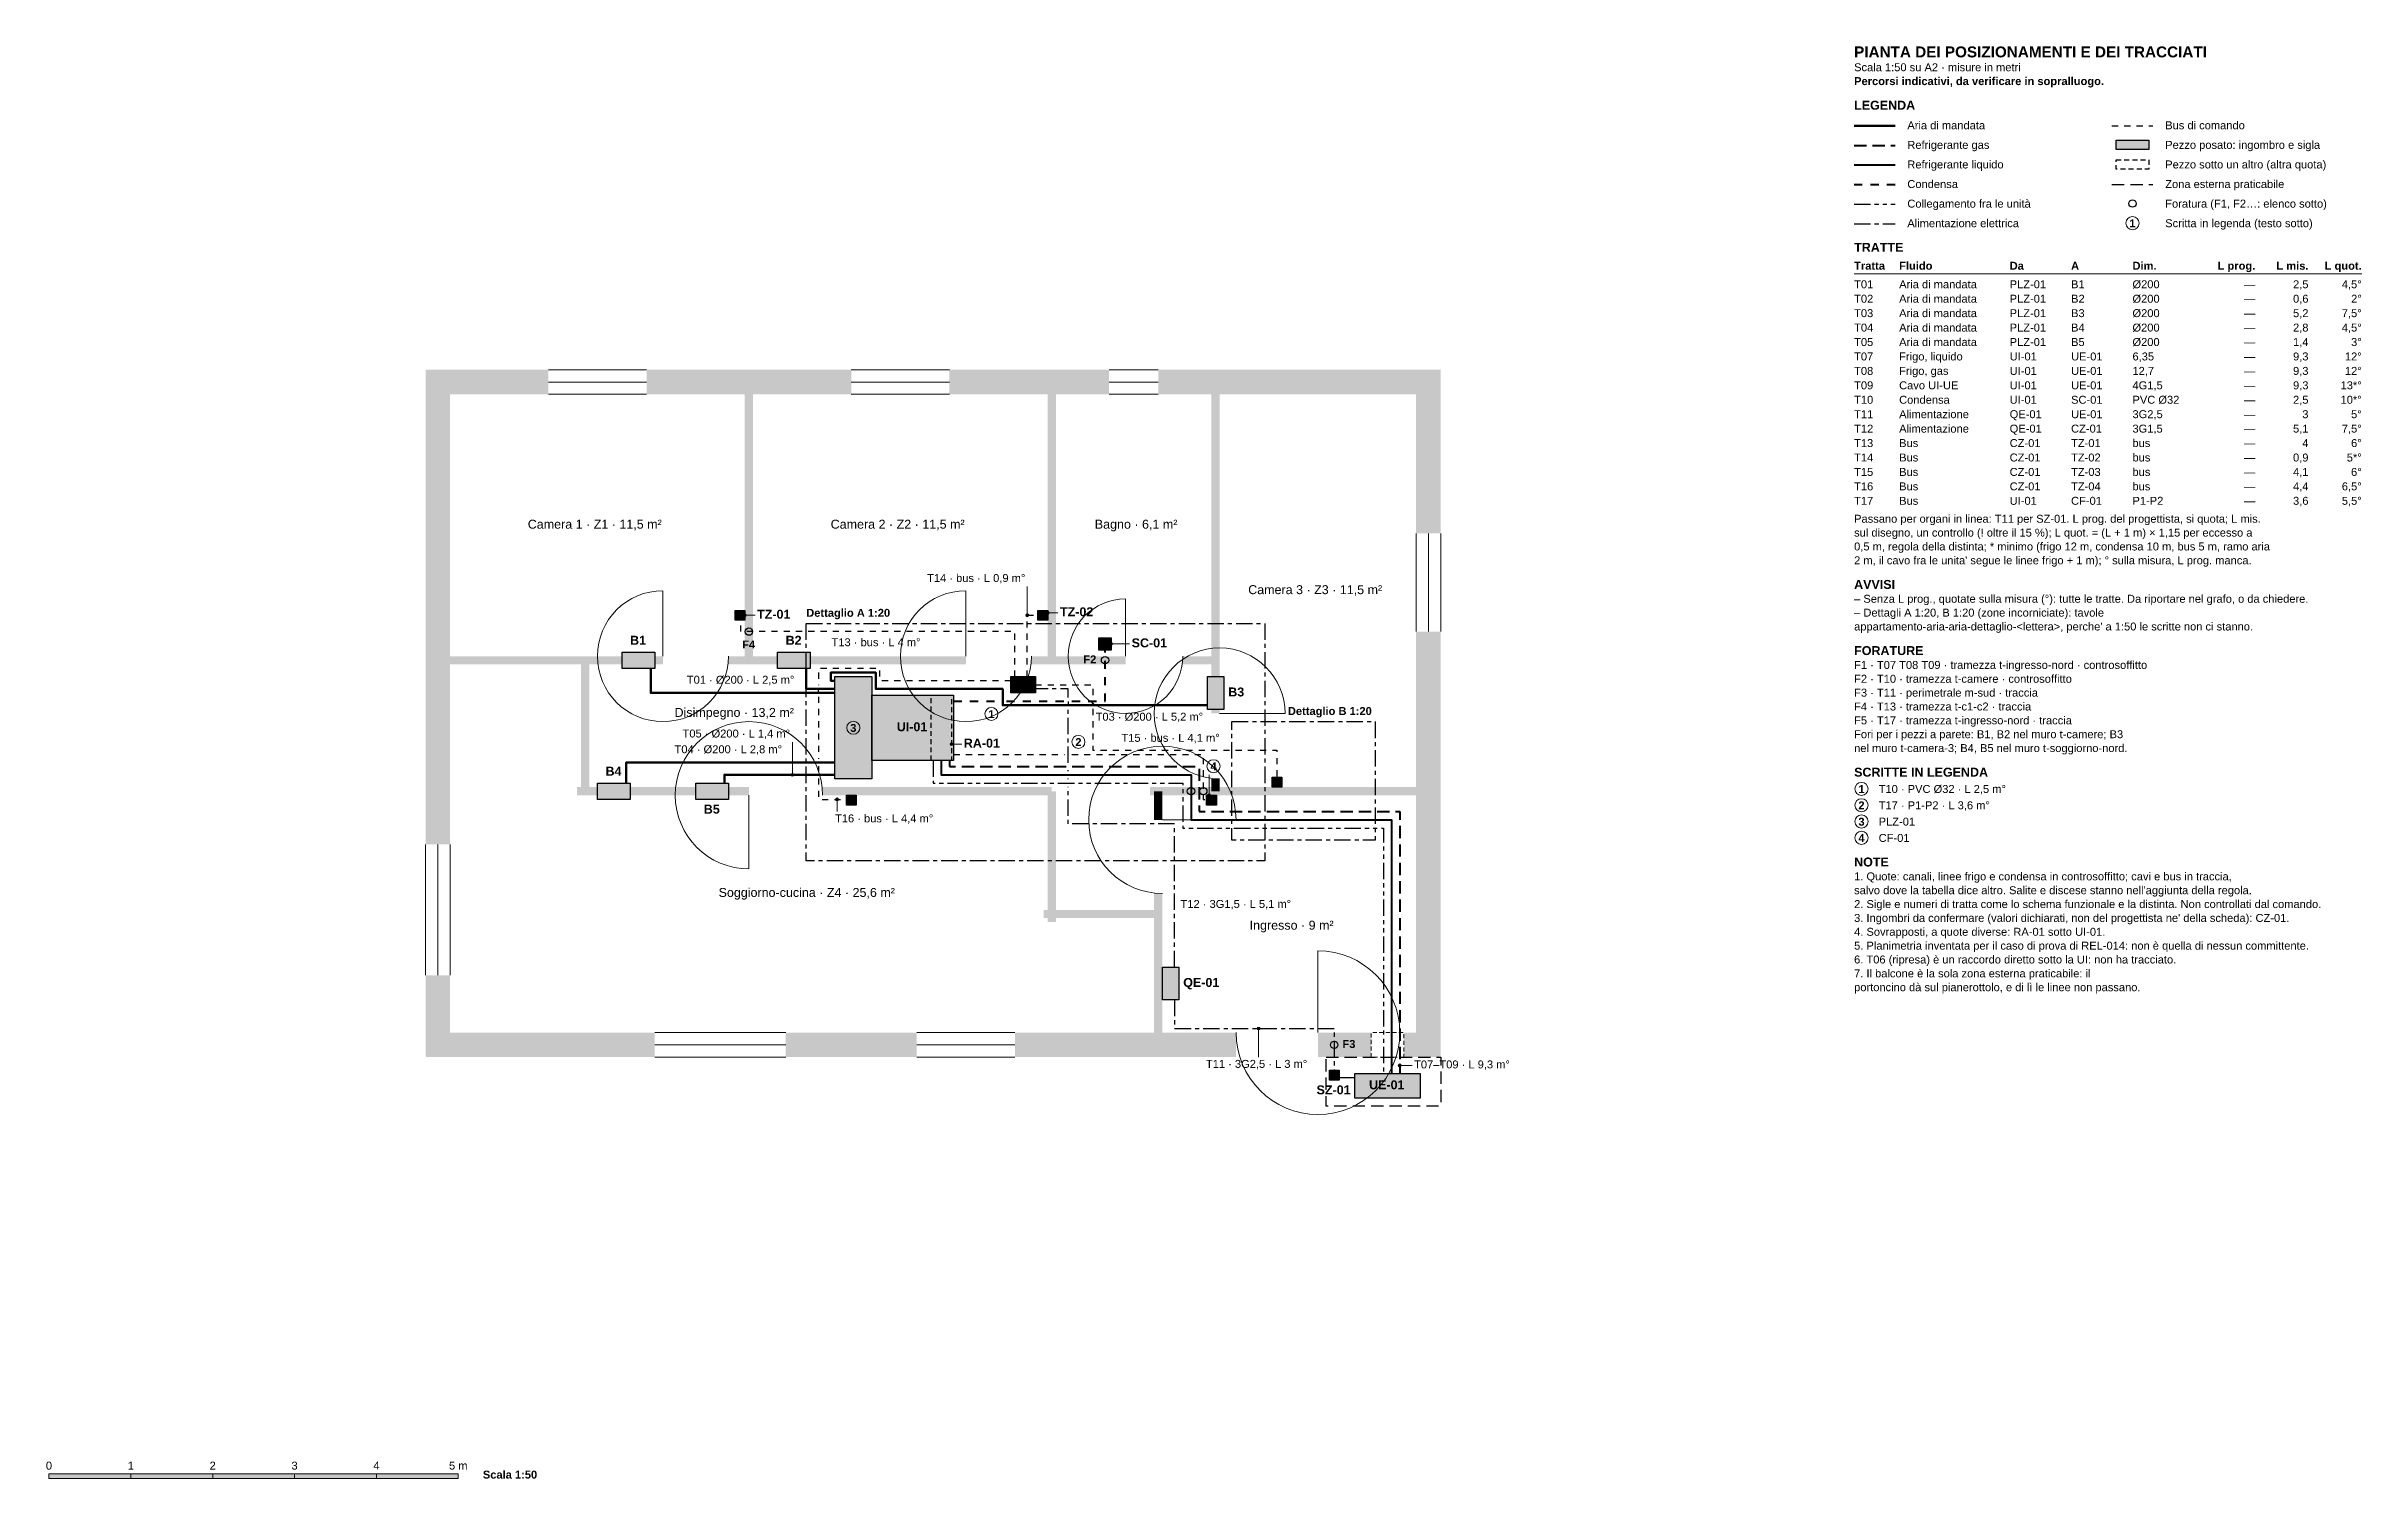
# Model space of a CAD drawing. Header units: millimetres. Extents: x 15 to 581, y 50 to 400.
import ezdxf
from ezdxf.enums import TextEntityAlignment as Align

# ---------------------------------------------------------------- set-up
doc = ezdxf.new("R2010")
doc.units = ezdxf.units.MM
for name, pattern in [('NOVEC_TRATTO_1_0P6', [1.6, 1, -0.6]), ('NOVEC_TRATTO_1P2_0P8', [2, 1.2, -0.8]), ('NOVEC_TRATTO_1P5_1P5', [3, 1.5, -1.5]), ('NOVEC_TRATTO_2_2', [4, 2, -2]), ('NOVEC_TRATTO_3_1P5', [4.5, 3, -1.5]), ('NOVEC_TRATTO_4_1_1_1', [7, 4, -1, 1, -1]), ('NOVEC_TRATTO_4_1_1_1_1_1', [9, 4, -1, 1, -1, 1, -1])]:
    doc.linetypes.add(name, pattern=pattern)
for name, color, linetype, lineweight in [('A-AREA-IDEN', 7, 'Continuous', 18), ('A-DOOR', 7, 'Continuous', 18), ('A-WALL', 7, 'Continuous', 18), ('A-WALL-HOLE', 7, 'Continuous', 18), ('G-ANNO-SCAL', 7, 'Continuous', 18), ('M-ANNO-IDEN', 7, 'Continuous', 18), ('M-ANNO-LEGN', 7, 'Continuous', 18), ('M-EQPM', 7, 'Continuous', 18)]:
    doc.layers.add(name, color=color, linetype=linetype, lineweight=lineweight)
for name, color, linetype, lineweight, true_color in [('E-CTRL-BUS', 160, 'NOVEC_TRATTO_1P5_1P5', 30, 0x2020e0), ('E-POWR-CIRC', 34, 'NOVEC_TRATTO_4_1_1_1', 30, 0x784212), ('E-POWR-LINK', 230, 'NOVEC_TRATTO_4_1_1_1_1_1', 30, 0xe91e63), ('M-CNDS-PIPE', 252, 'NOVEC_TRATTO_2_2', 40, 0x616a6b), ('M-HVAC-SPLY', 134, 'Continuous', 70, 0x148f77), ('M-REFG-GASS', 205, 'NOVEC_TRATTO_3_1P5', 40, 0x6c3483), ('M-REFG-LIQD', 205, 'Continuous', 40, 0x6c3483)]:
    doc.layers.add(name, color=color, linetype=linetype, lineweight=lineweight, true_color=true_color)
doc.styles.add('NOVEC_ARIAL', font='arial.ttf')
doc.styles.add('NOVEC_ARIAL_GRASSETTO', font='arialbd.ttf')

msp = doc.modelspace()

# ---------------------------------------------------------------- hatches: boundary and pattern name
at = {"layer": 'A-WALL', "true_color": 0x8c8c8c}
h = msp.add_hatch(color=8, dxfattribs=at)
h.dxf.hatch_style = 1
h.paths.add_polyline_path([(108, 321), (138, 321), (138, 315), (108, 315)])
h = msp.add_hatch(color=8, dxfattribs=at)
h.dxf.hatch_style = 1
h.paths.add_polyline_path([(108, 205), (108, 321), (114, 321), (114, 205)])
h = msp.add_hatch(color=8, dxfattribs=at)
h.dxf.hatch_style = 1
h.paths.add_polyline_path([(162, 321), (212, 321), (212, 315), (162, 315)])
h = msp.add_hatch(color=8, dxfattribs=at)
h.dxf.hatch_style = 1
h.paths.add_polyline_path([(236, 321), (275, 321), (275, 315), (236, 315)])
h = msp.add_hatch(color=8, dxfattribs=at)
h.dxf.hatch_style = 1
h.paths.add_polyline_path([(287, 321), (356, 321), (356, 315), (287, 315)])
h = msp.add_hatch(color=8, dxfattribs=at)
h.dxf.hatch_style = 1
h.paths.add_polyline_path([(356, 321), (356, 281), (350, 281), (350, 321)])
at = {"layer": 'A-WALL', "true_color": 0xb3b3b3}
h = msp.add_hatch(color=9, dxfattribs=at)
h.dxf.hatch_style = 1
h.paths.add_polyline_path([(188, 316), (188, 250), (186, 250), (186, 316)])
h = msp.add_hatch(color=9, dxfattribs=at)
h.dxf.hatch_style = 1
h.paths.add_polyline_path([(262, 316), (262, 250), (260, 250), (260, 316)])
h = msp.add_hatch(color=9, dxfattribs=at)
h.dxf.hatch_style = 1
h.paths.add_polyline_path([(302, 316), (302, 237), (300, 237), (300, 316)])
at = {"layer": 'A-WALL', "true_color": 0x8c8c8c}
h = msp.add_hatch(color=8, dxfattribs=at)
h.dxf.hatch_style = 1
h.paths.add_polyline_path([(356, 257), (356, 153), (350, 153), (350, 257)])
at = {"layer": 'A-WALL', "true_color": 0xb3b3b3}
h = msp.add_hatch(color=9, dxfattribs=at)
h.dxf.hatch_style = 1
h.paths.add_polyline_path([(113, 251), (166, 251), (166, 249), (113, 249)])
h = msp.add_hatch(color=9, dxfattribs=at)
h.dxf.hatch_style = 1
h.paths.add_polyline_path([(148, 250), (148, 218), (146, 218), (146, 250)])
h = msp.add_hatch(color=9, dxfattribs=at)
h.dxf.hatch_style = 1
h.paths.add_polyline_path([(182, 251), (240, 251), (240, 249), (182, 249)])
h = msp.add_hatch(color=9, dxfattribs=at)
h.dxf.hatch_style = 1
h.paths.add_polyline_path([(256, 251), (279, 251), (279, 249), (256, 249)])
h = msp.add_hatch(color=9, dxfattribs=at)
h.dxf.hatch_style = 1
h.paths.add_polyline_path([(293, 251), (301, 251), (301, 249), (293, 249)])
h = msp.add_hatch(color=9, dxfattribs=at)
h.dxf.hatch_style = 1
h.paths.add_polyline_path([(302, 221), (302, 218), (300, 218), (300, 221)])
h = msp.add_hatch(color=9, dxfattribs=at)
h.dxf.hatch_style = 1
h.paths.add_polyline_path([(145, 219), (187, 219), (187, 217), (145, 217)])
h = msp.add_hatch(color=9, dxfattribs=at)
h.dxf.hatch_style = 1
h.paths.add_polyline_path([(205, 219), (261, 219), (261, 217), (205, 217)])
h = msp.add_hatch(color=9, dxfattribs=at)
h.dxf.hatch_style = 1
h.paths.add_polyline_path([(262, 218), (262, 186), (260, 186), (260, 218)])
h = msp.add_hatch(color=9, dxfattribs=at)
h.dxf.hatch_style = 1
h.paths.add_polyline_path([(285, 219), (351, 219), (351, 217), (285, 217)])
h = msp.add_hatch(color=9, dxfattribs=at)
h.dxf.hatch_style = 1
h.paths.add_polyline_path([(288, 218), (288, 211), (286, 211), (286, 218)])
h = msp.add_hatch(color=9, dxfattribs=at)
h.dxf.hatch_style = 1
h.paths.add_polyline_path([(288, 193), (288, 158), (286, 158), (286, 193)])
h = msp.add_hatch(color=9, dxfattribs=at)
h.dxf.hatch_style = 1
h.paths.add_polyline_path([(259, 189), (287, 189), (287, 187), (259, 187)])
at = {"layer": 'A-WALL', "true_color": 0x8c8c8c}
h = msp.add_hatch(color=8, dxfattribs=at)
h.dxf.hatch_style = 1
h.paths.add_polyline_path([(108, 153), (108, 173), (114, 173), (114, 153)])
h = msp.add_hatch(color=8, dxfattribs=at)
h.dxf.hatch_style = 1
h.paths.add_polyline_path([(164, 153), (108, 153), (108, 159), (164, 159)])
h = msp.add_hatch(color=8, dxfattribs=at)
h.dxf.hatch_style = 1
h.paths.add_polyline_path([(228, 153), (196, 153), (196, 159), (228, 159)])
h = msp.add_hatch(color=8, dxfattribs=at)
h.dxf.hatch_style = 1
h.paths.add_polyline_path([(306, 153), (252, 153), (252, 159), (306, 159)])
h = msp.add_hatch(color=8, dxfattribs=at)
h.dxf.hatch_style = 1
h.paths.add_polyline_path([(339, 153), (326, 153), (326, 159), (339, 159)])
h = msp.add_hatch(color=8, dxfattribs=at)
h.dxf.hatch_style = 1
h.paths.add_polyline_path([(356, 153), (347, 153), (347, 159), (356, 159)])
at = {"layer": 'G-ANNO-SCAL', "true_color": 0x000000}
h = msp.add_hatch(color=250, dxfattribs=at)
h.dxf.hatch_style = 1
h.paths.add_polyline_path([(16, 51.2), (36, 51.2), (36, 50), (16, 50)])
at = {"layer": 'G-ANNO-SCAL', "true_color": 0xffffff}
h = msp.add_hatch(color=255, dxfattribs=at)
h.dxf.hatch_style = 1
h.paths.add_polyline_path([(36, 51.2), (56, 51.2), (56, 50), (36, 50)])
at = {"layer": 'G-ANNO-SCAL', "true_color": 0x000000}
h = msp.add_hatch(color=250, dxfattribs=at)
h.dxf.hatch_style = 1
h.paths.add_polyline_path([(56, 51.2), (76, 51.2), (76, 50), (56, 50)])
at = {"layer": 'G-ANNO-SCAL', "true_color": 0xffffff}
h = msp.add_hatch(color=255, dxfattribs=at)
h.dxf.hatch_style = 1
h.paths.add_polyline_path([(76, 51.2), (96, 51.2), (96, 50), (76, 50)])
at = {"layer": 'G-ANNO-SCAL', "true_color": 0x000000}
h = msp.add_hatch(color=250, dxfattribs=at)
h.dxf.hatch_style = 1
h.paths.add_polyline_path([(96, 51.2), (116, 51.2), (116, 50), (96, 50)])
at = {"layer": 'M-ANNO-IDEN', "true_color": 0x000000}
h = msp.add_hatch(color=250, dxfattribs=at)
h.dxf.hatch_style = 1
h.paths.add_polyline_path([(185.65, 261, 1), (186.35, 261, 1)])
h = msp.add_hatch(color=250, dxfattribs=at)
h.dxf.hatch_style = 1
h.paths.add_polyline_path([(254.65, 261, 1), (255.35, 261, 1)])
h = msp.add_hatch(color=250, dxfattribs=at)
h.dxf.hatch_style = 1
h.paths.add_polyline_path([(259.65, 261.6, 1), (260.35, 261.6, 1)])
h = msp.add_hatch(color=250, dxfattribs=at)
h.dxf.hatch_style = 1
h.paths.add_polyline_path([(275.15, 254, 1), (275.85, 254, 1)])
h = msp.add_hatch(color=250, dxfattribs=at)
h.dxf.hatch_style = 1
h.paths.add_polyline_path([(236.15, 229.5, 1), (236.85, 229.5, 1)])
h = msp.add_hatch(color=250, dxfattribs=at)
h.dxf.hatch_style = 1
h.paths.add_polyline_path([(197.265, 222, 1), (197.965, 222, 1)])
h = msp.add_hatch(color=250, dxfattribs=at)
h.dxf.hatch_style = 1
h.paths.add_polyline_path([(208.183, 216, 1), (208.883, 216, 1)])
h = msp.add_hatch(color=250, dxfattribs=at)
h.dxf.hatch_style = 1
h.paths.add_polyline_path([(299.05, 217, 1), (299.75, 217, 1)])
h = msp.add_hatch(color=250, dxfattribs=at)
h.dxf.hatch_style = 1
h.paths.add_polyline_path([(311.176, 160, 1), (311.876, 160, 1)])
h = msp.add_hatch(color=250, dxfattribs=at)
h.dxf.hatch_style = 1
h.paths.add_polyline_path([(345.65, 151, 1), (346.35, 151, 1)])
at = {"layer": 'M-ANNO-LEGN', "true_color": 0xffffff}
h = msp.add_hatch(color=255, dxfattribs=at)
h.dxf.hatch_style = 1
h.paths.add_polyline_path([(521, 377.1033), (529, 377.1033), (529, 374.8456), (521, 374.8456)])
at = {"layer": 'M-EQPM', "true_color": 0xffffff}
h = msp.add_hatch(color=255, dxfattribs=at)
h.dxf.hatch_style = 1
h.paths.add_polyline_path([(183.6, 262.2), (186, 262.2), (186, 259.8), (183.6, 259.8)])
h = msp.add_hatch(color=255, dxfattribs=at)
h.dxf.hatch_style = 1
h.paths.add_polyline_path([(257.6, 262.2), (260, 262.2), (260, 259.8), (257.6, 259.8)])
h = msp.add_hatch(color=255, dxfattribs=at)
h.dxf.hatch_style = 1
h.paths.add_polyline_path([(272.5, 255.5), (275.5, 255.5), (275.5, 252.5), (272.5, 252.5)])
h = msp.add_hatch(color=255, dxfattribs=at)
h.dxf.hatch_style = 1
h.paths.add_polyline_path([(156, 252), (164, 252), (164, 248), (156, 248)])
h = msp.add_hatch(color=255, dxfattribs=at)
h.dxf.hatch_style = 1
h.paths.add_polyline_path([(194, 252), (202, 252), (202, 248), (194, 248)])
h = msp.add_hatch(color=255, dxfattribs=at)
h.dxf.hatch_style = 1
h.paths.add_polyline_path([(208, 246), (217, 246), (217, 221), (208, 221)])
h = msp.add_hatch(color=255, dxfattribs=at)
h.dxf.hatch_style = 1
h.paths.add_polyline_path([(251, 246), (257, 246), (257, 242), (251, 242)])
h = msp.add_hatch(color=255, dxfattribs=at)
h.dxf.hatch_style = 1
h.paths.add_polyline_path([(299, 246), (303, 246), (303, 238), (299, 238)])
h = msp.add_hatch(color=255, dxfattribs=at)
h.dxf.hatch_style = 1
h.paths.add_polyline_path([(217, 241.5), (237, 241.5), (237, 225.5), (217, 225.5)])
h = msp.add_hatch(color=255, dxfattribs=at)
h.dxf.hatch_style = 1
h.paths.add_polyline_path([(314.8, 221.4), (317.2, 221.4), (317.2, 219), (314.8, 219)])
h = msp.add_hatch(color=255, dxfattribs=at)
h.dxf.hatch_style = 1
h.paths.add_polyline_path([(150, 220), (158, 220), (158, 216), (150, 216)])
h = msp.add_hatch(color=255, dxfattribs=at)
h.dxf.hatch_style = 1
h.paths.add_polyline_path([(174, 220), (182, 220), (182, 216), (174, 216)])
h = msp.add_hatch(color=255, dxfattribs=at)
h.dxf.hatch_style = 1
h.paths.add_polyline_path([(210.8, 217), (213.2, 217), (213.2, 214.6), (210.8, 214.6)])
h = msp.add_hatch(color=255, dxfattribs=at)
h.dxf.hatch_style = 1
h.paths.add_polyline_path([(298.8, 217), (301.2, 217), (301.2, 214.6), (298.8, 214.6)])
h = msp.add_hatch(color=255, dxfattribs=at)
h.dxf.hatch_style = 1
h.paths.add_polyline_path([(288, 175), (292, 175), (292, 167), (288, 167)])
h = msp.add_hatch(color=255, dxfattribs=at)
h.dxf.hatch_style = 1
h.paths.add_polyline_path([(328.8, 149.8), (331.2, 149.8), (331.2, 147.4), (328.8, 147.4)])
h = msp.add_hatch(color=255, dxfattribs=at)
h.dxf.hatch_style = 1
h.paths.add_polyline_path([(335, 149), (351, 149), (351, 143), (335, 143)])

# ---------------------------------------------------------------- linework, layer by layer
at = {"layer": 'A-AREA-IDEN', "color": 65, "linetype": 'NOVEC_TRATTO_3_1P5', "lineweight": 25, "true_color": 0x6b8e23, "flags": 128}
msp.add_lwpolyline([(328, 153), (356, 153), (356, 141), (328, 141), (328, 153)], dxfattribs=at)
at = {"layer": 'A-DOOR', "color": 251, "linetype": 'Continuous', "lineweight": 18, "true_color": 0x555555, "flags": 128}
for points in [[(138, 321), (162, 321)], [(138, 318), (162, 318)], [(212, 321), (236, 321)], [(212, 318), (236, 318)], [(275, 321), (287, 321)], [(275, 318), (287, 318)], [(138, 315), (162, 315)], [(212, 315), (236, 315)], [(275, 315), (287, 315)], [(350, 281), (350, 257)], [(353, 281), (353, 257)], [(356, 281), (356, 257)], [(166, 251), (166, 267)], [(240, 251), (240, 267)], [(279, 251), (279, 265)], [(302, 237), (318, 237)], [(187, 217), (187, 199)], [(288, 211), (306, 211)], [(108, 173), (108, 205)], [(111, 173), (111, 205)], [(114, 173), (114, 205)], [(326, 159), (326, 179)], [(196, 159), (164, 159)], [(252, 159), (228, 159)], [(196, 156), (164, 156)], [(196, 153), (164, 153)], [(252, 156), (228, 156)], [(252, 153), (228, 153)]]:
    msp.add_lwpolyline(points, dxfattribs=at)
at = {"layer": 'A-DOOR', "color": 251, "linetype": 'NOVEC_TRATTO_1_0P6', "lineweight": 18, "true_color": 0x555555, "flags": 128}
msp.add_lwpolyline([(347, 153), (339, 153), (339, 159), (347, 159), (347, 153)], dxfattribs=at)
at = {"layer": 'A-DOOR', "color": 251, "lineweight": 18, "true_color": 0x555555}
for centre, radius, start, end in [((166, 251), 16, 90, 0), ((240, 251), 16, 90, 0), ((279, 251), 14, 90, 0), ((302, 237), 16, 0, 270), ((187, 217), 18, 0, 270), ((288, 211), 18, 0, 270), ((326, 159), 20, 180, 90)]:
    msp.add_arc(centre, radius, start, end, dxfattribs=at)
at = {"layer": 'A-WALL-HOLE', "color": 250, "lineweight": 25, "true_color": 0x000000}
for centre in [(187, 257), (274, 250), (295, 218), (298, 218), (330, 156)]:
    msp.add_circle(centre, 0.9, dxfattribs=at)
at = {"layer": 'E-CTRL-BUS', "color": 160, "linetype": 'NOVEC_TRATTO_1P5_1P5', "lineweight": 30, "true_color": 0x2020e0, "flags": 128}
for points in [[(255, 246), (255, 261), (257.6, 261)], [(252, 246), (252, 257), (185, 257), (185, 259.8)], [(251, 245), (219, 245), (219, 248), (204, 248), (204, 243.9)], [(257, 244), (271, 244), (271, 240.9)], [(204, 242.1), (204, 242.9)], [(204, 241.1), (204, 225.9)], [(271, 239.1), (271, 239.9)], [(271, 238.1), (271, 228), (316, 228), (316, 221.4)], [(237, 227), (264.1, 227)], [(265.9, 227), (298, 227), (298, 216), (298.8, 216)], [(204, 224.1), (204, 222.9)], [(204, 221.1), (204, 216), (210.8, 216)]]:
    msp.add_lwpolyline(points, dxfattribs=at)
at = {"layer": 'E-POWR-CIRC', "color": 34, "linetype": 'NOVEC_TRATTO_4_1_1_1', "lineweight": 30, "true_color": 0x784212, "flags": 128}
for points in [[(265, 240.9), (265, 243), (257, 243)], [(265, 239.9), (265, 239.1)], [(265, 224.9), (265, 238.1)], [(265, 222.9), (265, 223.1)], [(265, 220.9), (265, 221.1)], [(291, 175), (291, 210), (265, 210), (265, 219.1)], [(291, 167), (291, 160), (330, 160), (330, 149.8)], [(331.2, 148), (335, 148)]]:
    msp.add_lwpolyline(points, dxfattribs=at)
at = {"layer": 'E-POWR-LINK', "color": 230, "linetype": 'NOVEC_TRATTO_4_1_1_1_1_1', "lineweight": 30, "true_color": 0xe91e63, "flags": 128}
msp.add_lwpolyline([(232, 225.5), (232, 220), (293, 220), (293, 209), (342, 209), (342, 149)], dxfattribs=at)
at = {"layer": 'G-ANNO-SCAL', "color": 250, "linetype": 'Continuous', "lineweight": 18, "true_color": 0x000000, "flags": 128}
for points in [[(16, 51.2), (36, 51.2), (36, 50), (16, 50), (16, 51.2)], [(36, 51.2), (56, 51.2), (56, 50), (36, 50), (36, 51.2)], [(56, 51.2), (76, 51.2), (76, 50), (56, 50), (56, 51.2)], [(76, 51.2), (96, 51.2), (96, 50), (76, 50), (76, 51.2)], [(96, 51.2), (116, 51.2), (116, 50), (96, 50), (96, 51.2)]]:
    msp.add_lwpolyline(points, dxfattribs=at)
at = {"layer": 'M-ANNO-IDEN', "color": 250, "linetype": 'Continuous', "lineweight": 18, "true_color": 0x000000, "flags": 128}
for points in [[(255, 261), (255, 268)], [(186, 261), (188.5, 261)], [(260, 261.6), (262.5, 261.6)], [(275.5, 254), (280, 254)], [(197.615, 222), (197.615, 230)], [(236.5, 229.5), (239, 229.5)], [(299.4, 217), (299.4, 222)], [(208.533, 216), (208.533, 213)], [(311.526, 160), (311.526, 153)], [(346, 151), (349, 151)]]:
    msp.add_lwpolyline(points, dxfattribs=at)
at = {"layer": 'M-ANNO-IDEN', "color": 250, "linetype": 'NOVEC_TRATTO_4_1_1_1', "lineweight": 25, "true_color": 0x000000, "flags": 128}
for points in [[(201, 259), (313, 259), (313, 201), (201, 201), (201, 259)], [(305, 235), (340, 235), (340, 206), (305, 206), (305, 235)]]:
    msp.add_lwpolyline(points, dxfattribs=at)
at = {"layer": 'M-ANNO-IDEN', "color": 250, "lineweight": 9, "true_color": 0x000000}
for centre in [(186, 261), (255, 261), (260, 261.6), (275.5, 254), (236.5, 229.5), (197.615, 222), (208.533, 216), (299.4, 217), (311.526, 160), (346, 151)]:
    msp.add_circle(centre, 0.35, dxfattribs=at)
at = {"layer": 'M-ANNO-IDEN', "color": 250, "lineweight": 20, "true_color": 0x000000}
for centre in [(246.25, 236.875), (212.5, 233.5), (267.5, 230.05), (300.5, 224.1)]:
    msp.add_circle(centre, 1.6, dxfattribs=at)
at = {"layer": 'M-ANNO-LEGN', "color": 134, "linetype": 'Continuous', "lineweight": 70, "true_color": 0x148f77, "flags": 128}
msp.add_lwpolyline([(457, 380.62), (467, 380.62)], dxfattribs=at)
at = {"layer": 'M-ANNO-LEGN', "color": 160, "linetype": 'NOVEC_TRATTO_1P5_1P5', "lineweight": 30, "true_color": 0x2020e0, "flags": 128}
msp.add_lwpolyline([(520, 380.62), (530, 380.62)], dxfattribs=at)
at = {"layer": 'M-ANNO-LEGN', "color": 205, "linetype": 'NOVEC_TRATTO_3_1P5', "lineweight": 40, "true_color": 0x6c3483, "flags": 128}
msp.add_lwpolyline([(457, 375.8333), (467, 375.8333)], dxfattribs=at)
at = {"layer": 'M-ANNO-LEGN', "color": 138, "linetype": 'Continuous', "lineweight": 25, "true_color": 0x1b2631, "flags": 128}
msp.add_lwpolyline([(521, 377.1033), (529, 377.1033), (529, 374.8456), (521, 374.8456), (521, 377.1033)], dxfattribs=at)
at = {"layer": 'M-ANNO-LEGN', "color": 205, "linetype": 'Continuous', "lineweight": 40, "true_color": 0x6c3483, "flags": 128}
msp.add_lwpolyline([(457, 371.0467), (467, 371.0467)], dxfattribs=at)
at = {"layer": 'M-ANNO-LEGN', "color": 138, "linetype": 'NOVEC_TRATTO_1P2_0P8', "lineweight": 25, "true_color": 0x1b2631, "flags": 128}
msp.add_lwpolyline([(521, 372.3167), (529, 372.3167), (529, 370.0589), (521, 370.0589), (521, 372.3167)], dxfattribs=at)
at = {"layer": 'M-ANNO-LEGN', "color": 252, "linetype": 'NOVEC_TRATTO_2_2', "lineweight": 40, "true_color": 0x616a6b, "flags": 128}
msp.add_lwpolyline([(457, 366.26), (467, 366.26)], dxfattribs=at)
at = {"layer": 'M-ANNO-LEGN', "color": 65, "linetype": 'NOVEC_TRATTO_3_1P5', "lineweight": 25, "true_color": 0x6b8e23, "flags": 128}
msp.add_lwpolyline([(520, 366.26), (530, 366.26)], dxfattribs=at)
at = {"layer": 'M-ANNO-LEGN', "color": 230, "linetype": 'NOVEC_TRATTO_4_1_1_1_1_1', "lineweight": 30, "true_color": 0xe91e63, "flags": 128}
msp.add_lwpolyline([(457, 361.4733), (467, 361.4733)], dxfattribs=at)
at = {"layer": 'M-ANNO-LEGN', "color": 34, "linetype": 'NOVEC_TRATTO_4_1_1_1', "lineweight": 30, "true_color": 0x784212, "flags": 128}
msp.add_lwpolyline([(457, 356.6867), (467, 356.6867)], dxfattribs=at)
at = {"layer": 'M-ANNO-LEGN', "color": 250, "linetype": 'Continuous', "lineweight": 18, "true_color": 0x000000, "flags": 128}
msp.add_lwpolyline([(457, 344.4433), (581, 344.4433)], dxfattribs=at)
at = {"layer": 'M-ANNO-LEGN', "color": 250, "lineweight": 25, "true_color": 0x000000}
msp.add_circle((525, 361.6144), 0.9, dxfattribs=at)
at = {"layer": 'M-ANNO-LEGN', "color": 250, "lineweight": 20, "true_color": 0x000000}
for centre in [(525, 356.8278), (458.8, 218.5567), (458.8, 214.57), (458.8, 210.5833), (458.8, 206.5967)]:
    msp.add_circle(centre, 1.6, dxfattribs=at)
at = {"layer": 'M-CNDS-PIPE', "color": 252, "linetype": 'NOVEC_TRATTO_2_2', "lineweight": 40, "true_color": 0x616a6b, "flags": 128}
for points in [[(249.9, 240), (274, 240), (274, 252.5)], [(237, 240), (248.1, 240)]]:
    msp.add_lwpolyline(points, dxfattribs=at)
at = {"layer": 'M-EQPM', "color": 138, "linetype": 'Continuous', "lineweight": 25, "true_color": 0x1b2631, "flags": 128}
for points in [[(183.6, 262.2), (186, 262.2), (186, 259.8), (183.6, 259.8), (183.6, 262.2)], [(257.6, 262.2), (260, 262.2), (260, 259.8), (257.6, 259.8), (257.6, 262.2)], [(272.5, 255.5), (275.5, 255.5), (275.5, 252.5), (272.5, 252.5), (272.5, 255.5)], [(156, 252), (164, 252), (164, 248), (156, 248), (156, 252)], [(194, 252), (202, 252), (202, 248), (194, 248), (194, 252)], [(208, 246), (217, 246), (217, 221), (208, 221), (208, 246)], [(251, 246), (257, 246), (257, 242), (251, 242), (251, 246)], [(299, 246), (303, 246), (303, 238), (299, 238), (299, 246)], [(217, 241.5), (237, 241.5), (237, 225.5), (217, 225.5), (217, 241.5)], [(314.8, 221.4), (317.2, 221.4), (317.2, 219), (314.8, 219), (314.8, 221.4)], [(150, 220), (158, 220), (158, 216), (150, 216), (150, 220)], [(174, 220), (182, 220), (182, 216), (174, 216), (174, 220)], [(210.8, 217), (213.2, 217), (213.2, 214.6), (210.8, 214.6), (210.8, 217)], [(298.8, 217), (301.2, 217), (301.2, 214.6), (298.8, 214.6), (298.8, 217)], [(288, 175), (292, 175), (292, 167), (288, 167), (288, 175)], [(328.8, 149.8), (331.2, 149.8), (331.2, 147.4), (328.8, 147.4), (328.8, 149.8)], [(335, 149), (351, 149), (351, 143), (335, 143), (335, 149)]]:
    msp.add_lwpolyline(points, dxfattribs=at)
at = {"layer": 'M-EQPM', "color": 138, "linetype": 'NOVEC_TRATTO_1P2_0P8', "lineweight": 25, "true_color": 0x1b2631, "flags": 128}
msp.add_lwpolyline([(231.5, 241.5), (236.5, 241.5), (236.5, 225.5), (231.5, 225.5), (231.5, 241.5)], dxfattribs=at)
at = {"layer": 'M-HVAC-SPLY', "color": 134, "linetype": 'Continuous', "lineweight": 70, "true_color": 0x148f77, "flags": 128}
for points in [[(208, 242), (163, 242), (163, 248)], [(208, 243), (201, 243), (201, 248)], [(208, 245), (207, 245), (207, 247), (218, 247), (218, 243), (249, 243), (249, 239), (299, 239)], [(208, 225), (157, 225), (157, 220)], [(208, 222), (181, 222), (181, 220)]]:
    msp.add_lwpolyline(points, dxfattribs=at)
at = {"layer": 'M-REFG-GASS', "color": 205, "linetype": 'NOVEC_TRATTO_3_1P5', "lineweight": 40, "true_color": 0x6c3483, "flags": 128}
msp.add_lwpolyline([(236, 225.5), (236, 224), (297, 224), (297, 213), (346, 213), (346, 149)], dxfattribs=at)
at = {"layer": 'M-REFG-LIQD', "color": 205, "linetype": 'Continuous', "lineweight": 40, "true_color": 0x6c3483, "flags": 128}
msp.add_lwpolyline([(234, 225.5), (234, 222), (295, 222), (295, 211), (344, 211), (344, 149)], dxfattribs=at)

# ---------------------------------------------------------------- texts
at = {"layer": 'A-AREA-IDEN', "color": 159, "true_color": 0x1c2e4a, "style": 'NOVEC_ARIAL'}
for s, p in [('Camera 1 · Z1 · 11,5 m²', (132.974, 282.159)), ('Camera 2 · Z2 · 11,5 m²', (206.974, 282.159)), ('Bagno · 6,1 m²', (271.5, 282.159)), ('Camera 3 · Z3 · 11,5 m²', (308.974, 266.159)), ('Disimpegno · 13,2 m²', (168.827, 236.159)), ('Soggiorno-cucina · Z4 · 25,6 m²', (179.591, 192.159)), ('Ingresso · 9 m²', (309.326, 184.159))]:
    msp.add_text(s, height=2.1844, dxfattribs=at).set_placement(p)
at = {"layer": 'G-ANNO-SCAL', "color": 250, "true_color": 0x000000, "style": 'NOVEC_ARIAL'}
for s, p in [('0', (16, 52.2)), ('1', (36, 52.2)), ('2', (56, 52.2)), ('3', (76, 52.2)), ('4', (96, 52.2)), ('5 m', (116, 52.2))]:
    msp.add_text(s, height=1.9417, dxfattribs=at).set_placement(p, align=Align.CENTER)
at = {"layer": 'G-ANNO-SCAL', "color": 250, "true_color": 0x000000, "style": 'NOVEC_ARIAL_GRASSETTO'}
msp.add_text('Scala 1:50', height=1.9417, dxfattribs=at).set_placement((122, 50))
at = {"layer": 'M-ANNO-IDEN', "color": 160, "true_color": 0x2020e0, "style": 'NOVEC_ARIAL'}
for s, p in [('T14 · bus · L 0,9 m°', (230.529, 269.121)), ('T13 · bus · L 4 m°', (207.191, 253.433)), ('T15 · bus · L 4,1 m°', (278.014, 230.071)), ('T16 · bus · L 4,4 m°', (208.033, 210.383))]:
    msp.add_text(s, height=1.9417, dxfattribs=at).set_placement(p)
at = {"layer": 'M-ANNO-IDEN', "color": 250, "true_color": 0x000000, "style": 'NOVEC_ARIAL_GRASSETTO'}
for s, height, p in [('TZ-01', 2.1844, (189, 260.159)), ('Dettaglio A 1:20', 1.9417, (201, 260.6209)), ('TZ-02', 2.1844, (263, 260.759)), ('B1', 2.1844, (157.971, 253.798)), ('F4', 1.9417, (185.353, 252.883)), ('B2', 2.1844, (195.971, 253.798)), ('SC-01', 2.1844, (280.5, 253.159)), ('F2', 1.9417, (268.706, 249.252)), ('B3', 2.1844, (304.1, 241.159)), ('Dettaglio B 1:20', 1.9417, (318.6725, 236.6209)), ('UI-01', 2.1844, (223.119, 232.659)), ('RA-01', 2.1844, (239.5, 228.659)), ('B4', 2.1844, (151.971, 221.798)), ('B5', 2.1844, (175.971, 212.519)), ('QE-01', 2.1844, (293.1, 170.159)), ('F3', 1.9417, (332, 155.252)), ('UE-01', 2.1844, (338.501, 145.159)), ('SZ-01', 2.1844, (325.677, 143.919))]:
    msp.add_text(s, height=height, dxfattribs=at).set_placement(p)
at = {"layer": 'M-ANNO-IDEN', "color": 134, "true_color": 0x148f77, "style": 'NOVEC_ARIAL'}
for s, p in [('T01 · Ø200 · L 2,5 m°', (171.838, 244.271)), ('T05 · Ø200 · L 1,4 m°', (170.791, 231.121)), ('T03 · Ø200 · L 5,2 m°', (271.701, 235.233)), ('T04 · Ø200 · L 2,8 m°', (168.838, 227.271))]:
    msp.add_text(s, height=1.9417, dxfattribs=at).set_placement(p)
at = {"layer": 'M-ANNO-IDEN', "color": 250, "true_color": 0x000000, "style": 'NOVEC_ARIAL_GRASSETTO'}
for s, p in [('1', (246.25, 235.859)), ('3', (212.5, 232.484)), ('2', (267.5, 229.034)), ('4', (300.5, 223.084))]:
    msp.add_text(s, height=1.9417, dxfattribs=at).set_placement(p, align=Align.CENTER)
at = {"layer": 'M-ANNO-IDEN', "color": 34, "true_color": 0x784212, "style": 'NOVEC_ARIAL'}
for s, p in [('T12 · 3G1,5 · L 5,1 m°', (292.45, 189.47)), ('T11 · 3G2,5 · L 3 m°', (298.649, 150.383))]:
    msp.add_text(s, height=1.9417, dxfattribs=at).set_placement(p)
at = {"layer": 'M-ANNO-IDEN', "color": 205, "true_color": 0x6c3483, "style": 'NOVEC_ARIAL'}
msp.add_text('T07–T09 · L 9,3 m°', height=1.9417, dxfattribs=at).set_placement((349.5, 150.252))
at = {"layer": 'M-ANNO-LEGN', "color": 250, "true_color": 0x000000}
for s, height, style, p in [('Scala 1:50 su A2 · misure in metri', 1.9417, 'NOVEC_ARIAL', (457, 393.9567)), ('PIANTA DEI POSIZIONAMENTI E DEI TRACCIATI', 2.6698, 'NOVEC_ARIAL_GRASSETTO', (457, 397.3433)), ('Percorsi indicativi, da verificare in sopralluogo.', 1.9417, 'NOVEC_ARIAL_GRASSETTO', (457, 390.57)), ('LEGENDA', 2.1844, 'NOVEC_ARIAL_GRASSETTO', (457, 384.56)), ('Aria di mandata', 1.9417, 'NOVEC_ARIAL', (470, 379.7733)), ('Bus di comando', 1.9417, 'NOVEC_ARIAL', (533, 379.7733)), ('Refrigerante gas', 1.9417, 'NOVEC_ARIAL', (470, 374.9867)), ('Pezzo posato: ingombro e sigla', 1.9417, 'NOVEC_ARIAL', (533, 374.9867)), ('Refrigerante liquido', 1.9417, 'NOVEC_ARIAL', (470, 370.2)), ('Pezzo sotto un altro (altra quota)', 1.9417, 'NOVEC_ARIAL', (533, 370.2)), ('Condensa', 1.9417, 'NOVEC_ARIAL', (470, 365.4133)), ('Collegamento fra le unità', 1.9417, 'NOVEC_ARIAL', (470, 360.6267)), ('Zona esterna praticabile', 1.9417, 'NOVEC_ARIAL', (533, 365.4133)), ('Foratura (F1, F2…: elenco sotto)', 1.9417, 'NOVEC_ARIAL', (533, 360.6267)), ('Alimentazione elettrica', 1.9417, 'NOVEC_ARIAL', (470, 355.84)), ('Scritta in legenda (testo sotto)', 1.9417, 'NOVEC_ARIAL', (533, 355.84)), ('TRATTE', 2.1844, 'NOVEC_ARIAL_GRASSETTO', (457, 349.83)), ('Tratta', 1.9417, 'NOVEC_ARIAL_GRASSETTO', (457, 345.4433)), ('Fluido', 1.9417, 'NOVEC_ARIAL_GRASSETTO', (468, 345.4433)), ('Da', 1.9417, 'NOVEC_ARIAL_GRASSETTO', (495, 345.4433)), ('A', 1.9417, 'NOVEC_ARIAL_GRASSETTO', (510, 345.4433)), ('Dim.', 1.9417, 'NOVEC_ARIAL_GRASSETTO', (525, 345.4433)), ('T01', 1.9417, 'NOVEC_ARIAL', (457, 340.9156)), ('Aria di mandata', 1.9417, 'NOVEC_ARIAL', (468, 340.9156)), ('Aria di mandata', 1.9417, 'NOVEC_ARIAL', (468, 337.3878)), ('PLZ-01', 1.9417, 'NOVEC_ARIAL', (495, 340.9156)), ('B1', 1.9417, 'NOVEC_ARIAL', (510, 340.9156)), ('Ø200', 1.9417, 'NOVEC_ARIAL', (525, 340.9156)), ('Ø200', 1.9417, 'NOVEC_ARIAL', (525, 337.3878)), ('T02', 1.9417, 'NOVEC_ARIAL', (457, 337.3878)), ('T03', 1.9417, 'NOVEC_ARIAL', (457, 333.86)), ('Aria di mandata', 1.9417, 'NOVEC_ARIAL', (468, 333.86)), ('PLZ-01', 1.9417, 'NOVEC_ARIAL', (495, 337.3878)), ('PLZ-01', 1.9417, 'NOVEC_ARIAL', (495, 333.86)), ('B2', 1.9417, 'NOVEC_ARIAL', (510, 337.3878)), ('B3', 1.9417, 'NOVEC_ARIAL', (510, 333.86)), ('Ø200', 1.9417, 'NOVEC_ARIAL', (525, 333.86)), ('T04', 1.9417, 'NOVEC_ARIAL', (457, 330.3322)), ('T05', 1.9417, 'NOVEC_ARIAL', (457, 326.8044)), ('Aria di mandata', 1.9417, 'NOVEC_ARIAL', (468, 330.3322)), ('Aria di mandata', 1.9417, 'NOVEC_ARIAL', (468, 326.8044)), ('PLZ-01', 1.9417, 'NOVEC_ARIAL', (495, 330.3322)), ('PLZ-01', 1.9417, 'NOVEC_ARIAL', (495, 326.8044)), ('B4', 1.9417, 'NOVEC_ARIAL', (510, 330.3322)), ('B5', 1.9417, 'NOVEC_ARIAL', (510, 326.8044)), ('Ø200', 1.9417, 'NOVEC_ARIAL', (525, 330.3322)), ('Ø200', 1.9417, 'NOVEC_ARIAL', (525, 326.8044)), ('T07', 1.9417, 'NOVEC_ARIAL', (457, 323.2767)), ('Frigo, liquido', 1.9417, 'NOVEC_ARIAL', (468, 323.2767)), ('UI-01', 1.9417, 'NOVEC_ARIAL', (495, 323.2767)), ('UE-01', 1.9417, 'NOVEC_ARIAL', (510, 323.2767)), ('6,35', 1.9417, 'NOVEC_ARIAL', (525, 323.2767)), ('T08', 1.9417, 'NOVEC_ARIAL', (457, 319.7489)), ('T09', 1.9417, 'NOVEC_ARIAL', (457, 316.2211)), ('Cavo UI-UE', 1.9417, 'NOVEC_ARIAL', (468, 316.2211)), ('Frigo, gas', 1.9417, 'NOVEC_ARIAL', (468, 319.7489)), ('UI-01', 1.9417, 'NOVEC_ARIAL', (495, 319.7489)), ('UI-01', 1.9417, 'NOVEC_ARIAL', (495, 316.2211)), ('UE-01', 1.9417, 'NOVEC_ARIAL', (510, 319.7489)), ('UE-01', 1.9417, 'NOVEC_ARIAL', (510, 316.2211)), ('4G1,5', 1.9417, 'NOVEC_ARIAL', (525, 316.2211)), ('12,7', 1.9417, 'NOVEC_ARIAL', (525, 319.7489)), ('T10', 1.9417, 'NOVEC_ARIAL', (457, 312.6933)), ('T11', 1.9417, 'NOVEC_ARIAL', (457, 309.1656)), ('Alimentazione', 1.9417, 'NOVEC_ARIAL', (468, 309.1656)), ('Condensa', 1.9417, 'NOVEC_ARIAL', (468, 312.6933)), ('QE-01', 1.9417, 'NOVEC_ARIAL', (495, 309.1656)), ('UI-01', 1.9417, 'NOVEC_ARIAL', (495, 312.6933)), ('SC-01', 1.9417, 'NOVEC_ARIAL', (510, 312.6933)), ('UE-01', 1.9417, 'NOVEC_ARIAL', (510, 309.1656)), ('3G2,5', 1.9417, 'NOVEC_ARIAL', (525, 309.1656)), ('PVC Ø32', 1.9417, 'NOVEC_ARIAL', (525, 312.6933)), ('T12', 1.9417, 'NOVEC_ARIAL', (457, 305.6378)), ('Alimentazione', 1.9417, 'NOVEC_ARIAL', (468, 305.6378)), ('QE-01', 1.9417, 'NOVEC_ARIAL', (495, 305.6378)), ('CZ-01', 1.9417, 'NOVEC_ARIAL', (510, 305.6378)), ('3G1,5', 1.9417, 'NOVEC_ARIAL', (525, 305.6378)), ('T13', 1.9417, 'NOVEC_ARIAL', (457, 302.11)), ('T14', 1.9417, 'NOVEC_ARIAL', (457, 298.5822)), ('Bus', 1.9417, 'NOVEC_ARIAL', (468, 302.11)), ('Bus', 1.9417, 'NOVEC_ARIAL', (468, 298.5822)), ('CZ-01', 1.9417, 'NOVEC_ARIAL', (495, 302.11)), ('CZ-01', 1.9417, 'NOVEC_ARIAL', (495, 298.5822)), ('TZ-01', 1.9417, 'NOVEC_ARIAL', (510, 302.11)), ('TZ-02', 1.9417, 'NOVEC_ARIAL', (510, 298.5822)), ('bus', 1.9417, 'NOVEC_ARIAL', (525, 302.11)), ('bus', 1.9417, 'NOVEC_ARIAL', (525, 298.5822)), ('T15', 1.9417, 'NOVEC_ARIAL', (457, 295.0544)), ('Bus', 1.9417, 'NOVEC_ARIAL', (468, 295.0544)), ('CZ-01', 1.9417, 'NOVEC_ARIAL', (495, 295.0544)), ('TZ-03', 1.9417, 'NOVEC_ARIAL', (510, 295.0544)), ('bus', 1.9417, 'NOVEC_ARIAL', (525, 295.0544)), ('T16', 1.9417, 'NOVEC_ARIAL', (457, 291.5267)), ('T17', 1.9417, 'NOVEC_ARIAL', (457, 287.9989)), ('Bus', 1.9417, 'NOVEC_ARIAL', (468, 291.5267)), ('Bus', 1.9417, 'NOVEC_ARIAL', (468, 287.9989)), ('CZ-01', 1.9417, 'NOVEC_ARIAL', (495, 291.5267)), ('UI-01', 1.9417, 'NOVEC_ARIAL', (495, 287.9989)), ('TZ-04', 1.9417, 'NOVEC_ARIAL', (510, 291.5267)), ('CF-01', 1.9417, 'NOVEC_ARIAL', (510, 287.9989)), ('bus', 1.9417, 'NOVEC_ARIAL', (525, 291.5267)), ('P1-P2', 1.9417, 'NOVEC_ARIAL', (525, 287.9989)), ('Passano per organi in linea: T11 per SZ-01. L prog. del progettista, si quota; L mis.', 1.9417, 'NOVEC_ARIAL', (457, 283.6122)), ('sul disegno, un controllo (! oltre il 15 %%%); L quot. = (L + 1 m) × 1,15 per eccesso a', 1.9417, 'NOVEC_ARIAL', (457, 280.2256)), ('0,5 m, regola della distinta; * minimo (frigo 12 m, condensa 10 m, bus 5 m, ramo aria', 1.9417, 'NOVEC_ARIAL', (457, 276.8389)), ("2 m, il cavo fra le unita' segue le linee frigo + 1 m); ° sulla misura, L prog. manca.", 1.9417, 'NOVEC_ARIAL', (457, 273.4522)), ('– Senza L prog., quotate sulla misura (°): tutte le tratte. Da riportare nel grafo, o da chiedere.', 1.9417, 'NOVEC_ARIAL', (457, 264.0556)), ('AVVISI', 2.1844, 'NOVEC_ARIAL_GRASSETTO', (457, 267.4422)), ('– Dettagli A 1:20, B 1:20 (zone incorniciate): tavole', 1.9417, 'NOVEC_ARIAL', (457, 260.6689)), ("appartamento-aria-aria-dettaglio-<lettera>, perche' a 1:50 le scritte non ci stanno.", 1.9417, 'NOVEC_ARIAL', (457, 257.2822)), ('FORATURE', 2.1844, 'NOVEC_ARIAL_GRASSETTO', (457, 251.2722)), ('F1 · T07 T08 T09 · tramezza t-ingresso-nord · controsoffitto', 1.9417, 'NOVEC_ARIAL', (457, 247.8856)), ('F2 · T10 · tramezza t-camere · controsoffitto', 1.9417, 'NOVEC_ARIAL', (457, 244.4989)), ('F3 · T11 · perimetrale m-sud · traccia', 1.9417, 'NOVEC_ARIAL', (457, 241.1122)), ('F4 · T13 · tramezza t-c1-c2 · traccia', 1.9417, 'NOVEC_ARIAL', (457, 237.7256)), ('F5 · T17 · tramezza t-ingresso-nord · traccia', 1.9417, 'NOVEC_ARIAL', (457, 234.3389)), ('Fori per i pezzi a parete: B1, B2 nel muro t-camere; B3', 1.9417, 'NOVEC_ARIAL', (457, 230.9522)), ('nel muro t-camera-3; B4, B5 nel muro t-soggiorno-nord.', 1.9417, 'NOVEC_ARIAL', (457, 227.5656)), ('SCRITTE IN LEGENDA', 2.1844, 'NOVEC_ARIAL_GRASSETTO', (457, 221.5556)), ('T10 · PVC Ø32 · L 2,5 m°', 1.9417, 'NOVEC_ARIAL', (463, 217.5689)), ('T17 · P1-P2 · L 3,6 m°', 1.9417, 'NOVEC_ARIAL', (463, 213.5822)), ('PLZ-01', 1.9417, 'NOVEC_ARIAL', (463, 209.5956)), ('CF-01', 1.9417, 'NOVEC_ARIAL', (463, 205.6089)), ('NOTE', 2.1844, 'NOVEC_ARIAL_GRASSETTO', (457, 199.5989)), ('1. Quote: canali, linee frigo e condensa in controsoffitto; cavi e bus in traccia,', 1.9417, 'NOVEC_ARIAL', (457, 196.2122)), ("salvo dove la tabella dice altro. Salite e discese stanno nell'aggiunta della regola.", 1.9417, 'NOVEC_ARIAL', (457, 192.8256)), ("3. Ingombri da confermare (valori dichiarati, non del progettista ne' della scheda): CZ-01.", 1.9417, 'NOVEC_ARIAL', (457, 186.0522)), ('2. Sigle e numeri di tratta come lo schema funzionale e la distinta. Non controllati dal comando.', 1.9417, 'NOVEC_ARIAL', (457, 189.4389)), ('4. Sovrapposti, a quote diverse: RA-01 sotto UI-01.', 1.9417, 'NOVEC_ARIAL', (457, 182.6656)), ('5. Planimetria inventata per il caso di prova di REL-014: non è quella di nessun committente.', 1.9417, 'NOVEC_ARIAL', (457, 179.2789)), ('6. T06 (ripresa) è un raccordo diretto sotto la UI: non ha tracciato.', 1.9417, 'NOVEC_ARIAL', (457, 175.8922)), ('7. Il balcone è la sola zona esterna praticabile: il', 1.9417, 'NOVEC_ARIAL', (457, 172.5056)), ('portoncino dà sul pianerottolo, e di lì le linee non passano.', 1.9417, 'NOVEC_ARIAL', (457, 169.1189))]:
    msp.add_text(s, height=height, dxfattribs=dict(at, style=style)).set_placement(p)
at = {"layer": 'M-ANNO-LEGN', "color": 250, "true_color": 0x000000, "style": 'NOVEC_ARIAL_GRASSETTO'}
for s, p in [('1', (525, 355.8118)), ('2', (458.8, 213.554)), ('1', (458.8, 217.5407)), ('3', (458.8, 209.5673)), ('4', (458.8, 205.5807))]:
    msp.add_text(s, height=1.9417, dxfattribs=at).set_placement(p, align=Align.CENTER)
at = {"layer": 'M-ANNO-LEGN', "color": 250, "true_color": 0x000000}
for s, style, p in [('L prog.', 'NOVEC_ARIAL_GRASSETTO', (555, 345.4433)), ('L mis.', 'NOVEC_ARIAL_GRASSETTO', (568, 345.4433)), ('L quot.', 'NOVEC_ARIAL_GRASSETTO', (581, 345.4433)), ('—', 'NOVEC_ARIAL', (555, 340.9156)), ('2,5', 'NOVEC_ARIAL', (568, 340.9156)), ('4,5°', 'NOVEC_ARIAL', (581, 340.9156)), ('—', 'NOVEC_ARIAL', (555, 337.3878)), ('—', 'NOVEC_ARIAL', (555, 333.86)), ('0,6', 'NOVEC_ARIAL', (568, 337.3878)), ('5,2', 'NOVEC_ARIAL', (568, 333.86)), ('7,5°', 'NOVEC_ARIAL', (581, 333.86)), ('2°', 'NOVEC_ARIAL', (581, 337.3878)), ('—', 'NOVEC_ARIAL', (555, 330.3322)), ('2,8', 'NOVEC_ARIAL', (568, 330.3322)), ('1,4', 'NOVEC_ARIAL', (568, 326.8044)), ('4,5°', 'NOVEC_ARIAL', (581, 330.3322)), ('3°', 'NOVEC_ARIAL', (581, 326.8044)), ('—', 'NOVEC_ARIAL', (555, 326.8044)), ('—', 'NOVEC_ARIAL', (555, 323.2767)), ('9,3', 'NOVEC_ARIAL', (568, 323.2767)), ('12°', 'NOVEC_ARIAL', (581, 323.2767)), ('—', 'NOVEC_ARIAL', (555, 319.7489)), ('—', 'NOVEC_ARIAL', (555, 316.2211)), ('9,3', 'NOVEC_ARIAL', (568, 319.7489)), ('9,3', 'NOVEC_ARIAL', (568, 316.2211)), ('13*°', 'NOVEC_ARIAL', (581, 316.2211)), ('12°', 'NOVEC_ARIAL', (581, 319.7489)), ('—', 'NOVEC_ARIAL', (555, 312.6933)), ('2,5', 'NOVEC_ARIAL', (568, 312.6933)), ('3', 'NOVEC_ARIAL', (568, 309.1656)), ('10*°', 'NOVEC_ARIAL', (581, 312.6933)), ('5°', 'NOVEC_ARIAL', (581, 309.1656)), ('—', 'NOVEC_ARIAL', (555, 309.1656)), ('—', 'NOVEC_ARIAL', (555, 305.6378)), ('5,1', 'NOVEC_ARIAL', (568, 305.6378)), ('7,5°', 'NOVEC_ARIAL', (581, 305.6378)), ('—', 'NOVEC_ARIAL', (555, 302.11)), ('0,9', 'NOVEC_ARIAL', (568, 298.5822)), ('4', 'NOVEC_ARIAL', (568, 302.11)), ('5*°', 'NOVEC_ARIAL', (581, 298.5822)), ('6°', 'NOVEC_ARIAL', (581, 302.11)), ('—', 'NOVEC_ARIAL', (555, 298.5822)), ('—', 'NOVEC_ARIAL', (555, 295.0544)), ('4,1', 'NOVEC_ARIAL', (568, 295.0544)), ('6°', 'NOVEC_ARIAL', (581, 295.0544)), ('—', 'NOVEC_ARIAL', (555, 291.5267)), ('—', 'NOVEC_ARIAL', (555, 287.9989)), ('4,4', 'NOVEC_ARIAL', (568, 291.5267)), ('3,6', 'NOVEC_ARIAL', (568, 287.9989)), ('5,5°', 'NOVEC_ARIAL', (581, 287.9989)), ('6,5°', 'NOVEC_ARIAL', (581, 291.5267))]:
    msp.add_text(s, height=1.9417, dxfattribs=dict(at, style=style)).set_placement(p, align=Align.RIGHT)

doc.saveas('drawing.dxf')
